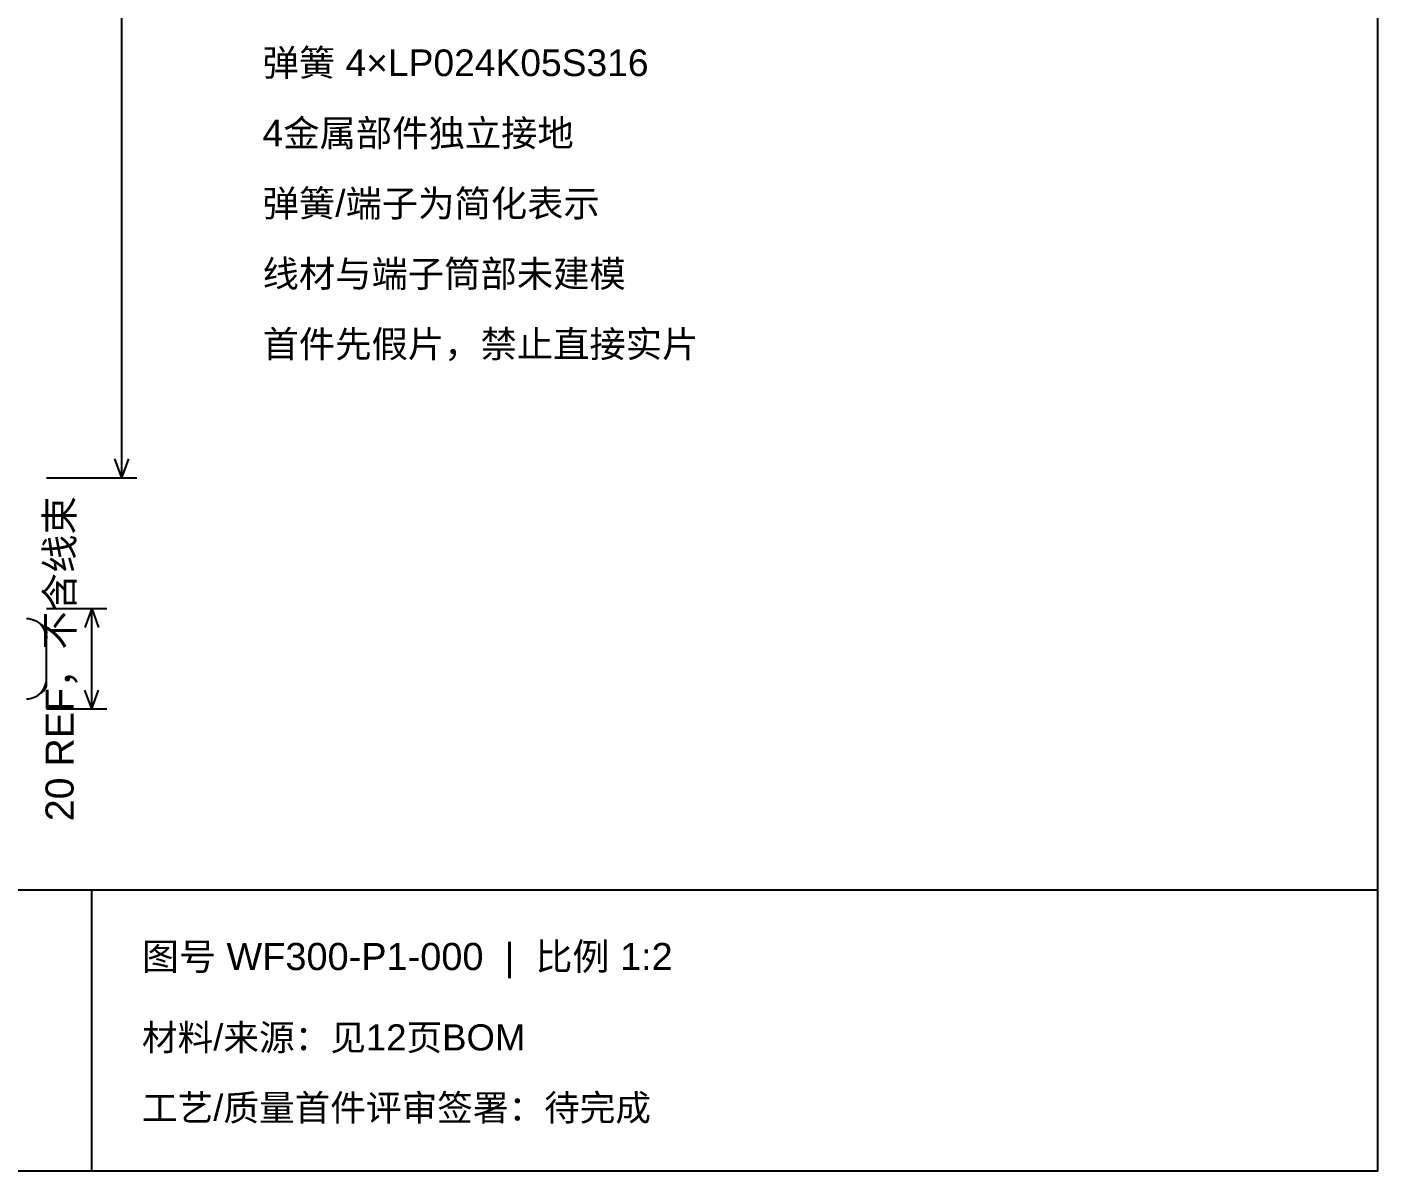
# Model space of a CAD drawing. Header units: millimetres. Extents: x 10 to 410, y 10 to 287.
# Drawn here: x 275.6 to 410, y 10 to 123.9 of the extents above; entities that cross this region are included whole.
import ezdxf
from ezdxf.enums import TextEntityAlignment as Align

# ---------------------------------------------------------------- set-up
doc = ezdxf.new("R2010")
doc.units = ezdxf.units.MM
for name, color, linetype in [('DIM', 7, 'Continuous'), ('OUTLINE', 7, 'Continuous'), ('TEXT', 7, 'Continuous')]:
    doc.layers.add(name, color=color, linetype=linetype)
doc.styles.add('CJK', font='Arial Unicode.ttf')

msp = doc.modelspace()

# ---------------------------------------------------------------- linework, layer by layer
at = {"layer": 'DIM'}
for p, q in [((285, 79), (285, 251)), ((285, 79), (284.31, 80.88)), ((285, 79), (285.69, 80.88)), ((277.5, 79), (286.5, 79)), ((277.5, 66), (283.5, 66)), ((282, 66), (281.31, 64.12)), ((282, 56), (282, 66)), ((282, 66), (282.69, 64.12)), ((282, 56), (281.31, 57.88)), ((282, 56), (282.69, 57.88)), ((277.5, 56), (283.5, 56))]:
    msp.add_line(p, q, dxfattribs=at)
at = {"layer": 'OUTLINE'}
for p, q in [((10, 38), (410, 38)), ((282, 10), (282, 38))]:
    msp.add_line(p, q, dxfattribs=at)
for points in [[(10, 10), (410, 10), (410, 287), (10, 287), (10, 10)], [(275.5, 65), (275.74, 64.99), (275.98, 64.94), (276.21, 64.87), (276.43, 64.77), (276.64, 64.65), (276.83, 64.5), (277, 64.33), (277.15, 64.14), (277.27, 63.93), (277.37, 63.71), (277.44, 63.48), (277.49, 63.24), (277.5, 63)], [(277.44, 63.5), (277.42, 63.55), (277.41, 63.58), (277.38, 63.68), (277.31, 63.85), (277.26, 63.95), (277.21, 64.04), (277.17, 64.1), (277.13, 64.15), (277.09, 64.21), (277.05, 64.27), (276.97, 64.35), (276.94, 64.39), (276.92, 64.41)], [(276.92, 64.41), (277.06, 64.33), (277.19, 64.23), (277.3, 64.1), (277.38, 63.97), (277.45, 63.82), (277.49, 63.66), (277.5, 63.5)], [(277.5, 63.5), (277.49, 63.66), (277.45, 63.82), (277.38, 63.97), (277.3, 64.1), (277.19, 64.23), (277.06, 64.33), (276.92, 64.41)], [(277.03, 64.28), (277.04, 64.27)], [(277.31, 63.85), (277.21, 64.04), (277.17, 64.1), (277.13, 64.15), (277.1, 64.2)], [(277.11, 64.19), (277.13, 64.16)], [(277.13, 64.16), (277.13, 64.16)], [(277.18, 64.08), (277.21, 64.04), (277.22, 64.01)], [(277.18, 64.08), (277.2, 64.05)], [(277.23, 64), (277.29, 63.9), (277.29, 63.89), (277.31, 63.85)], [(277.27, 63.93), (277.27, 63.93)], [(277.27, 63.92), (277.29, 63.89), (277.33, 63.82)], [(277.33, 63.81), (277.33, 63.81)], [(277.38, 63.68), (277.35, 63.77)], [(277.37, 63.72), (277.37, 63.72)], [(277.37, 63.71), (277.37, 63.71)], [(277.41, 63.61), (277.42, 63.58)], [(277.41, 63.6), (277.41, 63.61)], [(277.41, 63.61), (277.41, 63.61)], [(277.5, 63), (277.5, 63.5)], [(277.5, 59), (277.5, 63)], [(275.5, 57), (275.74, 57.01), (275.98, 57.06), (276.21, 57.13), (276.43, 57.23), (276.64, 57.35), (276.83, 57.5), (277, 57.67), (277.15, 57.86), (277.27, 58.07), (277.37, 58.29), (277.44, 58.52), (277.49, 58.76), (277.5, 59)], [(277.44, 58.5), (277.42, 58.45), (277.41, 58.42), (277.38, 58.32), (277.31, 58.15), (277.26, 58.05), (277.21, 57.96), (277.17, 57.9), (277.13, 57.85), (277.09, 57.79), (277.05, 57.73), (276.97, 57.65), (276.94, 57.61), (276.92, 57.59)], [(276.92, 57.59), (277.06, 57.67), (277.19, 57.77), (277.3, 57.9), (277.38, 58.03), (277.45, 58.18), (277.49, 58.34), (277.5, 58.5)], [(276.92, 57.59), (277.06, 57.67), (277.19, 57.77), (277.3, 57.9), (277.38, 58.03), (277.45, 58.18), (277.49, 58.34), (277.5, 58.5)], [(276.97, 57.65), (276.97, 57.65), (277.05, 57.73), (277.09, 57.79), (277.13, 57.85), (277.17, 57.9), (277.21, 57.96), (277.26, 58.05), (277.31, 58.15), (277.38, 58.32), (277.41, 58.42), (277.42, 58.46), (277.44, 58.5)], [(276.97, 57.64), (276.97, 57.65), (277.05, 57.73), (277.09, 57.79), (277.13, 57.85), (277.17, 57.9), (277.21, 57.96), (277.29, 58.12), (277.36, 58.28), (277.37, 58.3), (277.38, 58.31), (277.38, 58.33), (277.44, 58.5)], [(277.31, 58.15), (277.21, 57.96), (277.17, 57.9), (277.13, 57.85), (277.1, 57.8)], [(277.33, 58.19), (277.33, 58.19)], [(277.38, 58.32), (277.35, 58.23)], [(277.41, 58.4), (277.41, 58.39)], [(277.44, 58.5), (277.44, 58.5)], [(277.5, 58.5), (277.5, 59)], [(276.92, 57.59), (276.93, 57.61), (276.94, 57.62), (276.96, 57.63)], [(276.92, 57.59), (276.92, 57.59)], [(276.93, 57.6), (276.93, 57.61), (276.94, 57.62), (276.96, 57.63)]]:
    msp.add_lwpolyline(points, dxfattribs=at)

# ---------------------------------------------------------------- texts
at = {"layer": 'TEXT', "style": 'CJK'}
for s, height, p in [('弹簧 4×LP024K05S316', 2.65, (299, 119)), ('4金属部件独立接地', 2.65, (299, 112)), ('弹簧/端子为简化表示', 2.65, (299, 105)), ('线材与端子筒部未建模', 2.65, (299, 98)), ('首件先假片，禁止直接实片', 2.65, (299, 91)), ('图号 WF300-P1-000  |  比例 1:2', 2.7, (287, 30)), ('材料/来源：见12页BOM', 2.6, (287, 22)), ('工艺/质量首件评审签署：待完成', 2.6, (287, 15))]:
    msp.add_text(s, height=height, dxfattribs=at).set_placement(p)
msp.add_text('20 REF，不含线束', height=2.8, rotation=90, dxfattribs=at).set_placement((280.2, 61), align=Align.CENTER)

doc.saveas('drawing.dxf')
